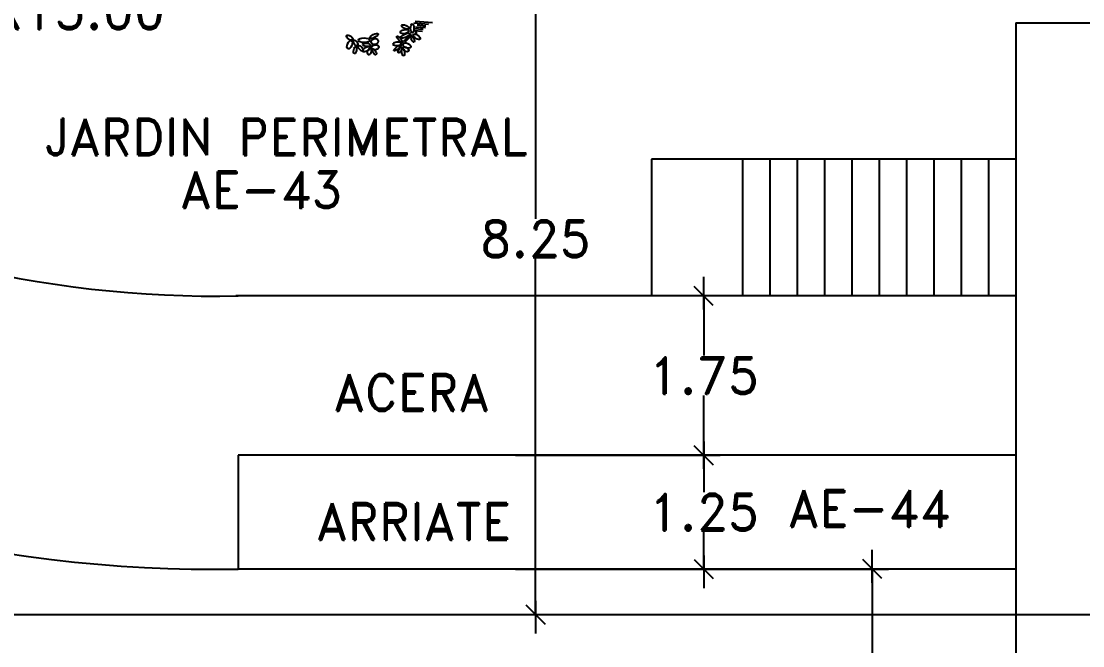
# Model space of a CAD drawing. Header units: millimetres. Extents: x 1590 to 1932, y -48 to 167.
# Drawn here: x 1693.81 to 1705.47, y -21.28 to -14.42 of the extents above; entities that cross this region are included whole.
import ezdxf
from ezdxf.enums import TextEntityAlignment as Align

# ---------------------------------------------------------------- set-up
doc = ezdxf.new("R2010")
doc.units = ezdxf.units.MM
doc.header["$LTSCALE"] = 0.1
doc.header["$MEASUREMENT"] = 0
doc.header["$PDMODE"] = 35
doc.header["$PDSIZE"] = 0.75
doc.layers.get('0').update_dxf_attribs({"linetype": 'CONTINUOUS'})
doc.layers.get('DEFPOINTS').update_dxf_attribs({"linetype": 'CONTINUOUS'})
for name, color, linetype in [('CALLES', 3, 'CONTINUOUS'), ('HATCH', 1, 'CONTINUOUS'), ('MUEBLES', 1, 'CONTINUOUS'), ('PARED', 4, 'CONTINUOUS'), ('TERRENO', 4, 'CONTINUOUS'), ('TEXT', 3, 'CONTINUOUS')]:
    doc.layers.add(name, color=color, linetype=linetype)
doc.styles.add('ROMAND', font='romand.shx')
doc.dimstyles.new('URBA', dxfattribs={"dimtxt": 20, "dimasz": 0.5, "dimexe": 1.25, "dimexo": 0.63, "dimgap": 0.63, "dimtad": 0, "dimtih": 1, "dimtoh": 1, "dimzin": 1, "dimdsep": 46, "dimtxsty": 'ROMAND', "dimcen": 2.5, "dimclrd": 1, "dimclre": 1, "dimclrt": 3, "dimadec": 0, "dimazin": 0, "dimtfac": 1, "dimtmove": 0, "dimatfit": 3, "dimfxl": 1, "dimtvp": 1, "dimtolj": 1, "dimtzin": 1, "dimarcsym": 0})

# ---------------------------------------------------------------- blocks, each defined once
blk = doc.blocks.new('UTP1$0$DIMBLOCK')
at = {"color": 1}
blk.add_line((-7.5, 0), (10.5, 0), dxfattribs=at)
at = {"color": 4}
blk.add_line((-5.25, -5.25), (5.25, 5.25), dxfattribs=at)
blk = doc.blocks.new('*D20')
at = {"color": 1, "linetype": 'Continuous', "lineweight": -2, "transparency": 16777216}
for p, q in [((1701.244, -17.434), (1701.127, -17.434)), ((1701.307, -17.454), (1701.307, -18.089)), ((1701.307, -19.164), (1701.307, -18.529)), ((1699.238, -19.184), (1701.487, -19.184))]:
    blk.add_line(p, q, dxfattribs=at)
at = {"layer": 'DEFPOINTS', "color": 0, "linetype": 'Continuous', "transparency": 16777216}
for p in [(1701.307, -17.434), (1701.307, -17.434), (1699.176, -19.184)]:
    blk.add_point(p, dxfattribs=at)
at = {"color": 1, "linetype": 'Continuous', "lineweight": -2, "transparency": 16777216, "xscale": 0.02, "yscale": 0.02, "zscale": 0.02}
for p, rotation in [((1701.307, -17.434), 90), ((1701.307, -19.184), 270)]:
    blk.add_blockref('UTP1$0$DIMBLOCK', p, dxfattribs=dict(at, rotation=rotation))
at = {"color": 3, "linetype": 'Continuous', "transparency": 16777216, "insert": (1701.307, -18.309), "char_height": 0.4, "attachment_point": 5, "style": 'ROMAND'}
blk.add_mtext('\\A1;1.75', dxfattribs=at)
blk = doc.blocks.new('*D21')
at = {"color": 1, "linetype": 'Continuous', "lineweight": -2, "transparency": 16777216}
for p, q in [((1699.238, -19.184), (1701.487, -19.184)), ((1701.307, -19.204), (1701.307, -19.589)), ((1701.307, -20.414), (1701.307, -20.029)), ((1699.238, -20.434), (1701.487, -20.434))]:
    blk.add_line(p, q, dxfattribs=at)
at = {"layer": 'DEFPOINTS', "color": 0, "linetype": 'Continuous', "transparency": 16777216}
for p in [(1699.176, -19.184), (1701.307, -19.184), (1699.176, -20.434)]:
    blk.add_point(p, dxfattribs=at)
at = {"color": 1, "linetype": 'Continuous', "lineweight": -2, "transparency": 16777216, "xscale": 0.02, "yscale": 0.02, "zscale": 0.02}
for p, rotation in [((1701.307, -19.184), 90), ((1701.307, -20.434), 270)]:
    blk.add_blockref('UTP1$0$DIMBLOCK', p, dxfattribs=dict(at, rotation=rotation))
at = {"color": 3, "linetype": 'Continuous', "transparency": 16777216, "insert": (1701.307, -19.809), "char_height": 0.4, "attachment_point": 5, "style": 'ROMAND'}
blk.add_mtext('\\A1;1.25', dxfattribs=at)
blk = doc.blocks.new('*D19')
at = {"color": 1, "linetype": 'Continuous', "lineweight": -2, "transparency": 16777216}
for p, q in [((1697.502, -12.682), (1699.639, -12.682)), ((1699.459, -12.702), (1699.459, -16.587)), ((1699.459, -20.912), (1699.459, -17.027)), ((1697.502, -20.932), (1699.639, -20.932))]:
    blk.add_line(p, q, dxfattribs=at)
at = {"layer": 'DEFPOINTS', "color": 0, "linetype": 'Continuous', "transparency": 16777216}
for p in [(1697.44, -12.682), (1699.459, -12.682), (1697.44, -20.932)]:
    blk.add_point(p, dxfattribs=at)
at = {"color": 1, "linetype": 'Continuous', "lineweight": -2, "transparency": 16777216, "xscale": 0.02, "yscale": 0.02, "zscale": 0.02}
for p, rotation in [((1699.459, -12.682), 90), ((1699.459, -20.932), 270)]:
    blk.add_blockref('UTP1$0$DIMBLOCK', p, dxfattribs=dict(at, rotation=rotation))
at = {"color": 3, "linetype": 'Continuous', "transparency": 16777216, "insert": (1699.459, -16.807), "char_height": 0.4, "attachment_point": 5, "style": 'ROMAND'}
blk.add_mtext('\\A1;8.25', dxfattribs=at)
blk = doc.blocks.new('E6', base_point=(554.09564, 428.344445))
blk.add_circle((554.330218, 428.344445), 0.234577)
blk = doc.blocks.new('ARB-9')
at = {"color": 0}
for p, q in [((25.578, 8.865), (25.578, 9.057)), ((25.598, 8.908), (25.598, 9.069)), ((25.619, 9.065), (25.619, 9.075)), ((25.619, 8.937), (25.619, 9.033)), ((25.64, 8.936), (25.64, 9.047)), ((25.66, 8.962), (25.66, 9.063)), ((25.681, 8.968), (25.681, 9.06)), ((25.702, 9.026), (25.702, 9.05))]:
    blk.add_line(p, q, dxfattribs=at)
for p, xscale, yscale, zscale, rotation in [((25.834, 9.723), 0.1758367028017242, -0.08556640991379312, 0.1758367028017242, 119.944796), ((25.84, 9.71), 0.1454649148706897, -0.07865196012931033, 0.1454649148706897, 322.530636), ((25.846, 9.736), 0.2062085081896552, -0.1045811773706897, 0.2062085081896552, 20.744685), ((25.907, 9.684), 0.1638478474137931, -0.06568735150862069, 0.1638478474137931, 6.885925999999999), ((25.825, 9.538), 0.261357288362069, -0.1114956271551724, 0.261357288362069, 85.44208800000001), ((25.88, 9.524), 0.1822307799568966, -0.07865196012931033, 0.1822307799568966, 92.20655800000002), ((25.898, 9.524), 0.2062085081896552, -0.0847021015086207, 0.2062085081896552, 56.620077), ((25.895, 9.657), 0.1574537877155173, -0.07173749288793103, 0.1574537877155173, 314.1184079999999), ((25.917, 9.518), 0.1454649148706897, 0.09161656875000002, 0.1454649148706897, 21.157575), ((25.801, 9.538), 0.2181973635775862, -0.07260180129310345, 0.2181973635775862, 237.514893), ((25.849, 9.518), 0.170241907112069, -0.1382891528017241, 0.170241907112069, 248.38077), ((25.91, 9.511), 0.1766359668103449, -0.1175457859913793, 0.1766359668103449, 252.313808), ((25.917, 9.498), 0.1574537877155173, -0.06568735150862069, 0.1574537877155173, 325.179835), ((25.686, 9.118), 0.2006136950431035, -0.09248087715517243, 0.2006136950431035, 73.80598400000001), ((25.819, 9.177), 0.1950188993534483, -0.05877288426724138, 0.1950188993534483, 132.760736), ((25.832, 9.19), 0.1878255756465518, -0.09853101853448276, 0.1878255756465518, 79.93621999999999), ((25.849, 9.19), 0.212602567887931, -0.05272274288793104, 0.212602567887931, 47.239264), ((25.874, 9.177), 0.1518589745689655, -0.05877288426724138, 0.1518589745689655, 32.228389), ((25.704, 9.078), 0.2062085081896552, -0.07865196012931033, 0.2062085081896552, 175.292933), ((25.662, 9.118), 0.1878255756465518, -0.07865196012931033, 0.1878255756465518, 109.518547), ((25.716, 9.104), 0.2309855004310345, -0.07865196012931033, 0.2309855004310345, 60.76383000000001), ((25.729, 9.091), 0.2181973635775862, -0.03889382586206896, 0.2181973635775862, 39.219307), ((25.741, 9.085), 0.1574537877155173, -0.0596371926724138, 0.1574537877155173, 333.206796), ((25.837, 9.17), 0.1942196353448276, -0.1114956271551724, 0.1942196353448276, 286.618283), ((25.874, 9.164), 0.1518589745689655, -0.08556640991379312, 0.1518589745689655, 300.195482), ((25.886, 9.17), 0.170241907112069, -0.06568735150862069, 0.170241907112069, 347.7961789999999), ((25.722, 9.065), 0.1942196353448276, -0.08556640991379312, 0.1942196353448276, 301.060408)]:
    blk.add_blockref('E6', p, dxfattribs=dict(xscale=xscale, yscale=yscale, zscale=zscale, rotation=rotation))
blk = doc.blocks.new('*D114')
at = {"color": 1, "linetype": 'Continuous', "transparency": 16777216}
for p, q in [((1693.161, -14.303), (1691.459, -19.73)), ((1693.429, -14.303), (1693.161, -14.303))]:
    blk.add_line(p, q, dxfattribs=at)
at = {"layer": 'DEFPOINTS', "color": 0, "linetype": 'Continuous', "transparency": 16777216}
for p in [(1695.942, -5.436), (1691.453, -19.749)]:
    blk.add_point(p, dxfattribs=at)
at = {"color": 1, "linetype": 'Continuous', "transparency": 16777216, "xscale": 0.02, "yscale": 0.02, "zscale": 0.02, "rotation": 252.5892430548507}
blk.add_blockref('UTP1$0$DIMBLOCK', (1691.453, -19.749), dxfattribs=at)
at = {"color": 3, "linetype": 'Continuous', "transparency": 16777216, "insert": (1694.439, -14.303), "char_height": 0.4, "attachment_point": 5, "style": 'ROMAND'}
blk.add_mtext('\\A1;R15.00', dxfattribs=at)
blk = doc.blocks.new('*D122')
at = {"color": 1, "linetype": 'Continuous', "lineweight": -2, "transparency": 16777216}
for p, q in [((1700.707, -20.434), (1703.338, -20.434)), ((1703.158, -20.454), (1703.158, -21.957)), ((1703.158, -23.914), (1703.158, -22.397)), ((1700.707, -23.934), (1703.338, -23.934))]:
    blk.add_line(p, q, dxfattribs=at)
at = {"layer": 'DEFPOINTS', "color": 0, "linetype": 'Continuous', "transparency": 16777216}
for p in [(1700.645, -20.434), (1703.158, -20.434), (1700.645, -23.934)]:
    blk.add_point(p, dxfattribs=at)
at = {"color": 1, "linetype": 'Continuous', "lineweight": -2, "transparency": 16777216, "xscale": 0.02, "yscale": 0.02, "zscale": 0.02}
for p, rotation in [((1703.158, -20.434), 90), ((1703.158, -23.934), 270)]:
    blk.add_blockref('UTP1$0$DIMBLOCK', p, dxfattribs=dict(at, rotation=rotation))
at = {"color": 3, "linetype": 'Continuous', "transparency": 16777216, "insert": (1703.158, -22.177), "char_height": 0.4, "attachment_point": 5, "style": 'ROMAND'}
blk.add_mtext('\\A1;3.50', dxfattribs=at)

msp = doc.modelspace()

# ---------------------------------------------------------------- linework, layer by layer
at = {"layer": 'CALLES', "color": 4, "linetype": 'Continuous'}
for p, q in [((1704.7339, -17.4342), (1696.1656, -17.4342)), ((1704.7339, -20.4342), (1696.192, -20.4342))]:
    msp.add_line(p, q, dxfattribs=at)
at = {"layer": 'CALLES', "color": 2, "linetype": 'Continuous'}
for p, q in [((1704.7339, -19.1842), (1696.192, -19.1842)), ((1696.192, -19.1842), (1696.192, -20.4333))]:
    msp.add_line(p, q, dxfattribs=at)
at = {"layer": 'HATCH', "color": 4, "linetype": 'Continuous'}
for q in [(1704.7339, -40.9342), (1707.7339, -14.4342)]:
    msp.add_line((1704.7339, -14.4342), q, dxfattribs=at)
at = {"layer": 'HATCH', "color": 2, "linetype": 'Continuous'}
for p, q in [((1700.7339, -15.9342), (1700.7339, -17.4342)), ((1701.7339, -15.9342), (1700.7339, -15.9342)), ((1704.7339, -15.9342), (1701.7339, -15.9342)), ((1701.7339, -15.9342), (1701.7339, -17.4342)), ((1702.0339, -15.9342), (1702.0339, -17.4342)), ((1702.3339, -15.9342), (1702.3339, -17.4342)), ((1702.6339, -15.9342), (1702.6339, -17.4342)), ((1702.9339, -15.9342), (1702.9339, -17.4342)), ((1703.2339, -15.9342), (1703.2339, -17.4342)), ((1703.5339, -15.9342), (1703.5339, -17.4342)), ((1703.8339, -15.9342), (1703.8339, -17.4342)), ((1704.1339, -15.9342), (1704.1339, -17.4342)), ((1704.4339, -15.9342), (1704.4339, -17.4342))]:
    msp.add_line(p, q, dxfattribs=at)
at = {"layer": 'PARED', "color": 4}
for radius, start, end in [(12, 240.44124, 271.19527), (15, 239.64537, 270.95619)]:
    msp.add_arc((1695.9417, -5.4363), radius, start, end, dxfattribs=at)
at = {"layer": 'TERRENO', "color": 5, "linetype": 'Continuous'}
msp.add_line((1675.7652, -20.9342), (1721.7151, -20.9342), dxfattribs=at)

# ---------------------------------------------------------------- block references
at = {"layer": 'MUEBLES', "color": 2, "xscale": -1, "rotation": 85.33791176259916}
msp.add_blockref('ARB-9', (1709.2428, 10.3375), dxfattribs=at)

# ---------------------------------------------------------------- texts
at = {"layer": 'TEXT', "style": 'ROMAND'}
for s, p in [('JARDIN PERIMETRAL', (1696.7058, -15.8888)), ('ACERA', (1698.0994, -18.6945)), ('ARRIATE', (1698.1236, -20.1113))]:
    msp.add_text(s, height=0.4, dxfattribs=at).set_placement(p, align=Align.CENTER)
at = {"layer": 'TEXT', "color": 2, "style": 'ROMAND'}
for s, p in [('AE-43', (1695.5574, -16.467)), ('AE-44', (1702.2338, -19.9685))]:
    msp.add_text(s, height=0.4, dxfattribs=at).set_placement(p)

# ---------------------------------------------------------------- dimensions: what is measured, and where the dimension line sits
at = {"color": 3, "linetype": 'Continuous'}
dim = msp.add_radius_dim(center=(1695.9417, -5.4363), mpoint=(1691.4534, -19.749), dimstyle='URBA', override={"dimtxt": 0.4, "dimasz": 0.02, "dimexe": 0.18, "dimexo": 0.0625, "dimgap": 0.02, "dimzin": 0, "dimblk1": 'UTP1$0$DIMBLOCK', "dimblk2": 'UTP1$0$DIMBLOCK', "dimsah": 1, "dimcen": 0.09, "dimtdec": 4, "dimtofl": 0, "dimtvp": 0, "dimtzin": 0}, dxfattribs=at)
dim.commit()
dim.dimension.update_dxf_attribs({"geometry": '*D114', "text_midpoint": (1694.4392, -14.3033), "dimtype": 164})
for base, p1, p2, picture, middle in [((1699.4592, -12.6824), (1697.44, -20.9324), (1697.44, -12.6824), '*D19', (1699.4592, -16.8074)), ((1701.3066, -17.4342), (1699.1757, -19.1842), (1701.3066, -17.4342), '*D20', (1701.3066, -18.3092)), ((1701.3066, -19.1842), (1699.1757, -20.4342), (1699.1757, -19.1842), '*D21', (1701.3066, -19.8092))]:
    dim = msp.add_linear_dim(base=base, p1=p1, p2=p2, angle=90, dimstyle='URBA', override={"dimtxt": 0.4, "dimasz": 0.02, "dimexe": 0.18, "dimexo": 0.0625, "dimgap": 0.02, "dimzin": 0, "dimblk1": 'UTP1$0$DIMBLOCK', "dimblk2": 'UTP1$0$DIMBLOCK', "dimsah": 1, "dimcen": 0.09, "dimtdec": 4, "dimtofl": 0, "dimtvp": 0, "dimtzin": 0}, dxfattribs=at)
    dim.commit()
    dim.dimension.update_dxf_attribs({"geometry": picture, "text_midpoint": middle})
dim = msp.add_linear_dim(base=(1703.1585, -20.4342), p1=(1700.6446, -23.9342), p2=(1700.6446, -20.4342), angle=90, dimstyle='URBA', override={"dimtxt": 0.4, "dimasz": 0.02, "dimexe": 0.18, "dimexo": 0.0625, "dimgap": 0.02, "dimzin": 0, "dimblk1": 'UTP1$0$DIMBLOCK', "dimblk2": 'UTP1$0$DIMBLOCK', "dimsah": 1, "dimcen": 0.09, "dimtdec": 4, "dimtofl": 0, "dimtvp": 0, "dimtzin": 0}, dxfattribs=at)
dim.commit()
dim.dimension.update_dxf_attribs({"geometry": '*D122', "text_midpoint": (1703.1585, -22.177), "dimtype": 160})

doc.saveas('drawing.dxf')
